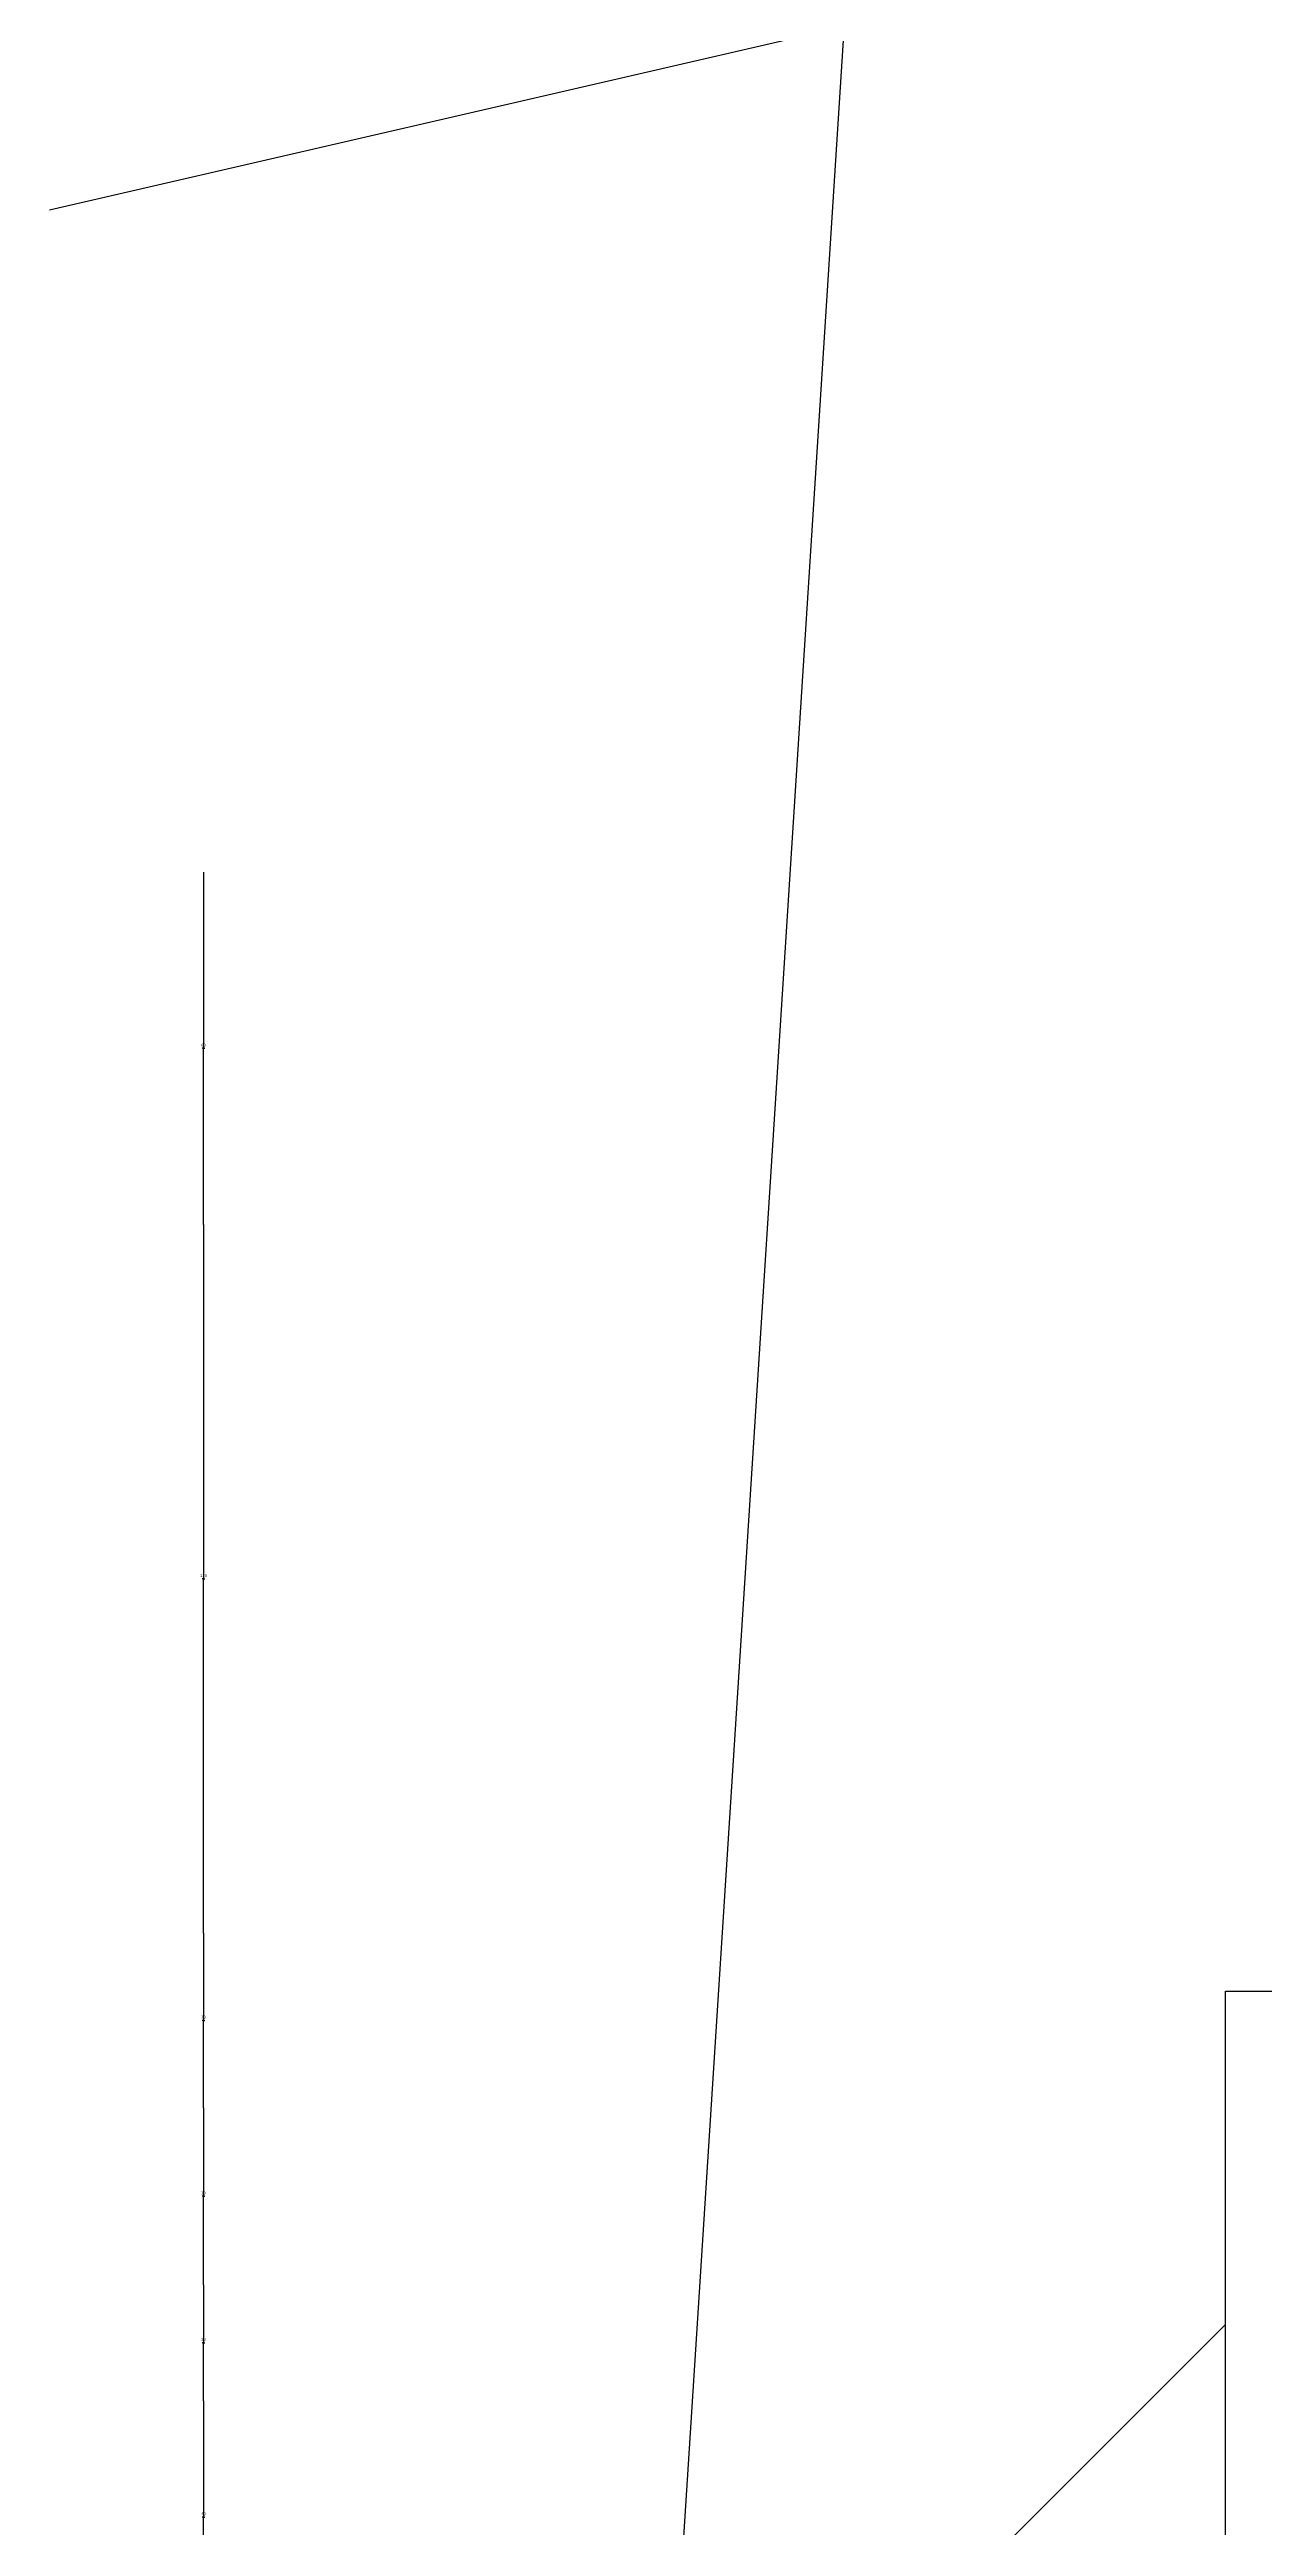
# Model space of a CAD drawing. Header units: metres. Extents: x 0 to 5410, y 0 to 6910.
# Drawn here: x 4160 to 4576, y 4494 to 5344 of the extents above; entities that cross this region are included whole.
import ezdxf

# ---------------------------------------------------------------- set-up
doc = ezdxf.new("R2010")
doc.units = ezdxf.units.M
for name, color, linetype in [('2', 2, 'Continuous'), ('BH', 3, 'Continuous'), ('DIM', 3, 'Continuous')]:
    doc.layers.add(name, color=color, linetype=linetype)
doc.dimstyles.get("Standard").update_dxf_attribs({"dimtxt": 2.5, "dimasz": 2.5, "dimexe": 1.25, "dimexo": 0.625, "dimtad": 1, "dimcen": 2.5, "dimazin": 3, "dimtfac": 1, "dimtmove": 0, "dimatfit": 3})

# ---------------------------------------------------------------- blocks, each defined once
blk = doc.blocks.new('*D88')
for p, q in [((4212.9, 5061.47), (4212.9, 5001.01)), ((4212.65, 5001.01), (4212.4, 5001.01)), ((4212.9, 4940.55), (4212.9, 5001.01)), ((4212.9, 5001.01), (4212.9, 5001.01)), ((4213.15, 5001.01), (4213.4, 5001.01))]:
    blk.add_line(p, q)
at = {"layer": 'Defpoints'}
for p in [(4212.9, 5061.47), (4212.9, 5001.01), (4212.9, 4940.55)]:
    blk.add_point(p, dxfattribs=at)
at = {"layer": 'DIM', "insert": (4212.9, 5002.135), "char_height": 1, "attachment_point": 5}
blk.add_mtext('60', dxfattribs=at)
blk = doc.blocks.new('*D89')
for p, q in [((4212.9, 4576.95), (4212.9, 4557.03)), ((4212.65, 4557.03), (4212.4, 4557.03)), ((4212.9, 4537.11), (4212.9, 4557.03)), ((4212.9, 4557.03), (4212.9, 4557.03)), ((4213.15, 4557.03), (4213.4, 4557.03))]:
    blk.add_line(p, q)
at = {"layer": 'Defpoints'}
for p in [(4212.9, 4576.95), (4212.9, 4557.03), (4212.9, 4537.11)]:
    blk.add_point(p, dxfattribs=at)
at = {"layer": 'DIM', "insert": (4212.9, 4558.155), "char_height": 1, "attachment_point": 5}
blk.add_mtext('20', dxfattribs=at)
blk = doc.blocks.new('*D90')
for p, q in [((4212.9, 4697.59), (4212.9, 4667.63)), ((4212.65, 4667.63), (4212.4, 4667.63)), ((4212.9, 4637.66), (4212.9, 4667.63)), ((4212.9, 4667.63), (4212.9, 4667.63)), ((4213.15, 4667.63), (4213.4, 4667.63))]:
    blk.add_line(p, q)
at = {"layer": 'Defpoints'}
for p in [(4212.9, 4697.59), (4212.9, 4667.63), (4212.9, 4637.66)]:
    blk.add_point(p, dxfattribs=at)
at = {"layer": 'DIM', "insert": (4212.9, 4668.755), "char_height": 1, "attachment_point": 5}
blk.add_mtext('30', dxfattribs=at)
blk = doc.blocks.new('*D91')
for p, q in [((4212.9, 4637.66), (4212.9, 4607.31)), ((4212.65, 4607.31), (4212.4, 4607.31)), ((4212.9, 4576.95), (4212.9, 4607.31)), ((4212.9, 4607.31), (4212.9, 4607.31)), ((4213.15, 4607.31), (4213.4, 4607.31))]:
    blk.add_line(p, q)
at = {"layer": 'Defpoints'}
for p in [(4212.9, 4637.66), (4212.9, 4607.31), (4212.9, 4576.95)]:
    blk.add_point(p, dxfattribs=at)
at = {"layer": 'DIM', "insert": (4212.9, 4608.435), "char_height": 1, "attachment_point": 5}
blk.add_mtext('30', dxfattribs=at)
blk = doc.blocks.new('*D92')
for p, q in [((4212.9, 4537.11), (4212.9, 4497.27)), ((4212.65, 4497.27), (4212.4, 4497.27)), ((4212.9, 4457.44), (4212.9, 4497.27)), ((4212.9, 4497.27), (4212.9, 4497.27)), ((4213.15, 4497.27), (4213.4, 4497.27))]:
    blk.add_line(p, q)
at = {"layer": 'Defpoints'}
for p in [(4212.9, 4537.11), (4212.9, 4497.27), (4212.9, 4457.44)]:
    blk.add_point(p, dxfattribs=at)
at = {"layer": 'DIM', "insert": (4212.9, 4498.395), "char_height": 1, "attachment_point": 5}
blk.add_mtext('40', dxfattribs=at)
blk = doc.blocks.new('*D94')
for p, q in [((4212.9, 4940.55), (4212.9, 4819.07)), ((4212.65, 4819.07), (4212.4, 4819.07)), ((4212.9, 4697.59), (4212.9, 4819.07)), ((4212.9, 4819.07), (4212.9, 4819.07)), ((4213.15, 4819.07), (4213.4, 4819.07))]:
    blk.add_line(p, q)
at = {"layer": 'Defpoints'}
for p in [(4212.9, 4940.55), (4212.9, 4819.07), (4212.9, 4697.59)]:
    blk.add_point(p, dxfattribs=at)
at = {"layer": 'DIM', "insert": (4212.9, 4820.195), "char_height": 1, "attachment_point": 5}
blk.add_mtext('120', dxfattribs=at)

msp = doc.modelspace()

# ---------------------------------------------------------------- hatches: boundary and pattern name
at = {"layer": 'BH'}
h = msp.add_hatch(dxfattribs=at)
h.set_pattern_fill('AR-CONC', scale=10)
h.paths.add_polyline_path([(5104.51, 4637.66), (5104.51, 5507.18), (5064.51, 5497.92), (5064.51, 4677.66), (4563.27, 4677.66), (4563.27, 3941.16), (4342.44, 3941.16), (4339.88, 3901.16), (4603.27, 3901.16), (4603.27, 4637.66)])
h = msp.add_hatch(dxfattribs=at)
h.set_pattern_fill('AR-CONC', scale=50)
h.paths.add_polyline_path([(5064.51, 5497.92), (4432.52, 5351.62), (4342.44, 3941.16), (4563.27, 3941.16), (4563.27, 4677.66), (5064.51, 4677.66)])
h = msp.add_hatch(dxfattribs=at)
h.set_pattern_fill('ANSI31', scale=1000)
h.paths.add_polyline_path([(5064.51, 5497.92), (4432.52, 5351.62), (4342.44, 3941.16), (4563.27, 3941.16), (4563.27, 4677.66), (5064.51, 4677.66)])
h = msp.add_hatch(dxfattribs=at)
h.set_pattern_fill('ANSI33', scale=200)
h.paths.add_polyline_path([(5104.51, 4637.66), (5144.51, 4637.66), (5144.51, 4698.32, 0.36), (5164.51, 4738.32, -0.29), (5244.51, 4900.22), (5244.51, 4940.55), (5284.51, 4940.55), (5284.51, 5061.47), (5144.51, 5061.47), (5104.51, 5061.47)])
h.paths.add_polyline_path([(4903.27, 4474.12, 0.41), (5003.26, 4374.27, 1), (5003.26, 4537.11), (5003.26, 4576.95), (5104.51, 4576.95), (5144.51, 4637.66), (4603.27, 4637.66), (4603.27, 4461.92), (4763.27, 4461.92), (4763.27, 4474.12, -0.88)])
h.paths.add_polyline_path([(4763.27, 4461.92), (4603.27, 4461.92), (4603.27, 3861.16), (4763.27, 4067.84)])
h.paths.add_polyline_path([(4339.88, 3901.16), (4337.33, 3861.16), (4603.27, 3861.16), (4603.27, 3901.16)])

# ---------------------------------------------------------------- linework, layer by layer
at = {"layer": '2'}
msp.add_lwpolyline([(4342.44, 3941.16), (4563.27, 3941.16), (4563.27, 4677.66), (5064.51, 4677.66), (5064.51, 5497.92)], dxfattribs=at)
at = {"layer": 'DIM'}
for p, q in [((4160.13, 5288.56), (5398.37, 5575.21)), ((4432.44, 5350.28), (4312.29, 3469.11))]:
    msp.add_line(p, q, dxfattribs=at)

# ---------------------------------------------------------------- dimensions: what is measured, and where the dimension line sits
for base, p1, p2, text, picture, middle in [((4212.9, 5001.01), (4212.9, 5061.47), (4212.9, 4940.55), '60', '*D88', (4212.9, 5002.135)), ((4212.9, 4819.07), (4212.9, 4940.55), (4212.9, 4697.59), '120', '*D94', (4212.9, 4820.195)), ((4212.9, 4667.63), (4212.9, 4697.59), (4212.9, 4637.66), '30', '*D90', (4212.9, 4668.755)), ((4212.9, 4607.31), (4212.9, 4637.66), (4212.9, 4576.95), '30', '*D91', (4212.9, 4608.435)), ((4212.9, 4557.03), (4212.9, 4576.95), (4212.9, 4537.11), '20', '*D89', (4212.9, 4558.155)), ((4212.9, 4497.27), (4212.9, 4537.11), (4212.9, 4457.44), '40', '*D92', (4212.9, 4498.395))]:
    dim = msp.add_linear_dim(base=base, p1=p1, p2=p2, text=text, dimstyle='Standard', dxfattribs=at)
    dim.commit()
    dim.dimension.update_dxf_attribs({"geometry": picture, "text_midpoint": middle})

doc.saveas('drawing.dxf')
